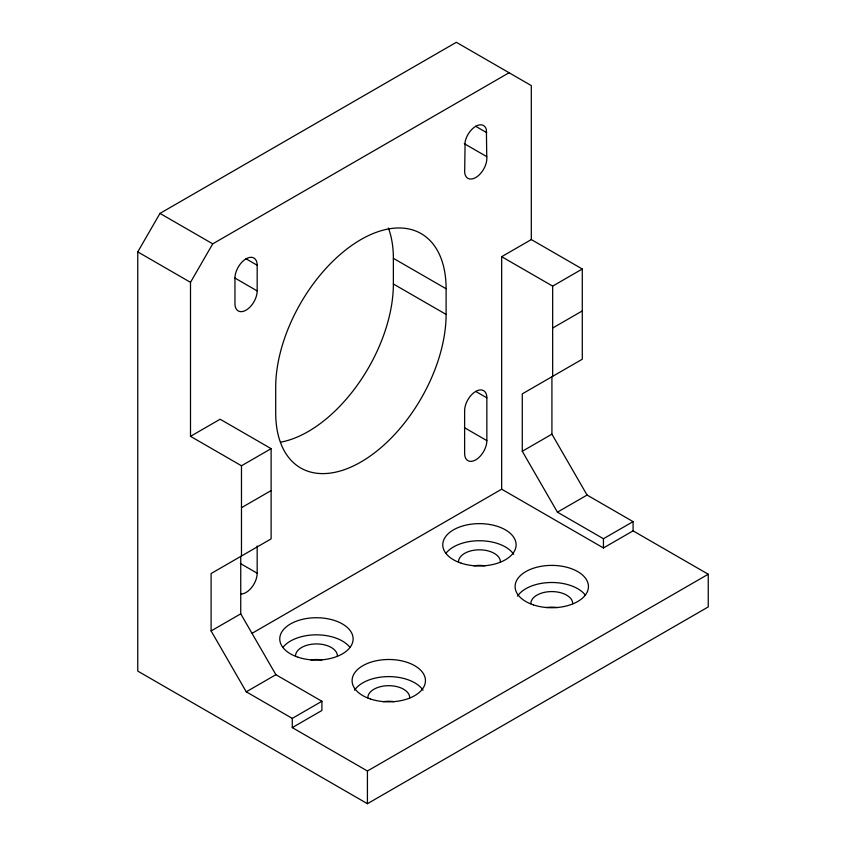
<?xml version="1.0" encoding="UTF-8"?>
<svg xmlns="http://www.w3.org/2000/svg" width="846" height="846" viewBox="0 0 846 846"><rect width="100%" height="100%" fill="white"/><g stroke="black" fill="none" stroke-linecap="round" stroke-linejoin="round"><path stroke-width="1.27" d="M486.757 156.637L486.387 129.607A15.588 8.999 -60 0 0 475.738 126.318A15.588 8.999 -60 0 0 465.089 141.906L464.718 169.454A15.714 9.073 -60 0 0 475.78 177.523A15.714 9.073 -60 0 0 486.757 156.637L464.306 143.683M137.761 251.897L159.979 213.404L456.343 42.3L531.309 85.583L531.309 239.577L582.291 269.007L582.291 359.222L522.278 393.866L522.278 451.278L557.429 512.168L603.441 538.733L633.083 521.622L633.083 530.844L708.239 574.233L708.239 606.931L367.428 803.7L137.761 671.1L137.761 251.897L190.498 282.342L190.498 436.335L241.48 465.776L271.122 448.666L271.122 538.881L211.109 573.525L211.109 630.936L246.26 691.817L292.272 718.381L321.903 701.271L321.903 710.492L292.272 727.602L292.272 718.381M190.498 282.342L212.727 243.849L509.081 72.745M190.498 436.335L220.129 419.225L271.122 448.666M252.182 633.242L501.667 489.189L501.667 256.687L531.309 239.577M501.667 256.687L552.66 286.117L582.291 269.007M241.48 507.695L271.122 490.585M552.66 328.037L582.291 310.926M211.109 630.936L240.74 613.826L240.74 556.414M522.278 451.278L551.92 434.167L551.92 376.756M246.26 691.817L275.891 674.706L321.903 701.271M557.429 512.168L587.071 495.058L633.083 521.622M501.667 489.189L603.441 547.954L633.083 530.844M292.272 727.602L367.428 771.002L708.239 574.233M475.547 126.213L486.767 132.685M388.388 228.06A120.492 69.573 -60 0 1 393.369 258.316L446.106 288.761L446.106 314.426A120.492 69.573 -60 0 1 360.904 462.001A120.492 69.573 -60 0 1 275.701 412.816L275.701 387.151A120.492 69.573 -60 0 1 360.904 239.577A120.492 69.573 -60 0 1 446.106 288.761M393.369 258.316L393.369 283.981L446.106 314.426M245.953 258.76L257.173 265.242L257.173 290.908A15.714 9.073 -60 0 1 246.059 310.154A15.714 9.073 -60 0 1 234.955 303.735L234.955 278.07A15.714 9.073 -60 0 1 246.059 258.823A15.714 9.073 -60 0 1 257.173 265.242M475.632 391.36L486.852 397.842L486.852 440.618A15.714 9.073 -60 0 1 475.738 459.864A15.714 9.073 -60 0 1 464.623 453.456L464.623 410.68A15.714 9.073 -60 0 1 475.738 391.423A15.714 9.073 -60 0 1 486.852 397.842M159.979 213.404L212.727 243.849M234.733 277.943L257.173 290.908M464.412 427.664L486.852 440.618M240.349 563.499L257.173 573.218A15.714 9.073 -60 0 1 240.507 593.955M551.92 434.167L587.071 495.058M240.74 613.826L275.891 674.706M603.441 538.733L603.441 547.954M552.66 286.117L552.66 376.333M367.428 771.002L367.428 803.7M257.173 545.998L257.173 573.218M241.48 465.776L241.48 555.991M354.548 690.188A36.674 21.171 0 0 1 388.779 676.61A36.674 21.171 0 0 1 423.021 690.188M445.948 553.295A36.674 21.171 0 0 1 480.412 540.742A36.674 21.171 0 0 1 513.681 554.331M282.945 647.402A36.674 21.171 0 0 1 316.446 634.838A36.674 21.171 0 0 1 349.948 647.402M295.497 656.02A20.96 12.098 0 0 1 316.446 643.922A20.96 12.098 0 0 1 337.406 656.02M393.369 283.981A120.492 69.573 -60 0 1 280.798 442.141M474.024 565.815A20.96 12.098 0 0 1 484.864 565.815M546.357 607.576A20.96 12.098 0 0 1 557.197 607.576M383.354 701.683A20.96 12.098 0 0 1 394.204 701.683M311.021 659.922A20.96 12.098 0 0 1 321.871 659.922M517.541 596.092A36.674 21.171 0 0 1 550.809 582.503A36.674 21.171 0 0 1 585.273 595.055M367.83 697.781A20.96 12.098 0 0 1 388.779 685.683A20.96 12.098 0 0 1 409.739 697.781M530.823 603.674A20.96 12.098 0 0 1 551.782 591.576A20.96 12.098 0 0 1 572.731 603.674M458.49 561.913A20.96 12.098 0 0 1 479.449 549.815A20.96 12.098 0 0 1 500.398 561.913M461.112 563.14A36.674 21.171 0 0 0 516.113 544.803A36.674 21.171 0 0 0 461.112 526.466A36.674 21.171 0 0 0 461.112 563.14M533.445 604.901A36.674 21.171 0 0 0 588.446 586.564A36.674 21.171 0 0 0 533.445 568.226A36.674 21.171 0 0 0 533.445 604.901M370.442 699.008A36.674 21.171 0 0 0 425.453 680.67A36.674 21.171 0 0 0 370.442 662.333A36.674 21.171 0 0 0 370.442 699.008M298.109 657.247A36.674 21.171 0 0 0 353.12 638.91A36.674 21.171 0 0 0 298.109 620.573A36.674 21.171 0 0 0 298.109 657.247"/></g></svg>
